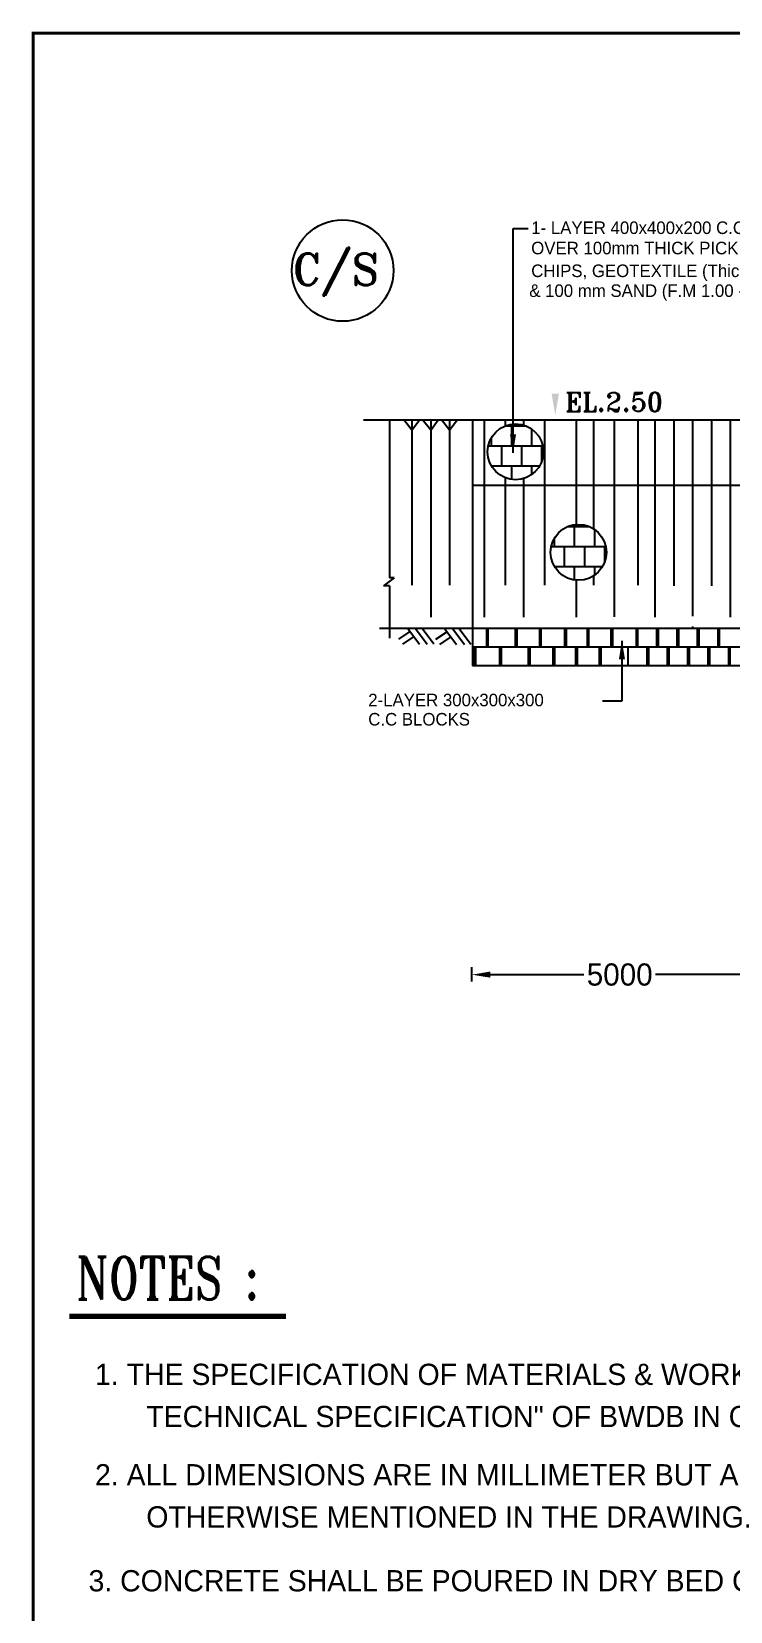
# Model space of a CAD drawing. Extents: x -377620 to 406987, y -326460 to -226264.
# Drawn here: x -43730 to -34272, y -251730 to -230343 of the extents above; entities that cross this region are included whole.
import ezdxf

# ---------------------------------------------------------------- set-up
doc = ezdxf.new("R2010")
doc.units = 0
doc.header["$LTSCALE"] = 300
doc.header["$MEASUREMENT"] = 0
doc.layers.get('0').update_dxf_attribs({"linetype": 'CONTINUOUS'})
doc.layers.get('DEFPOINTS').update_dxf_attribs({"linetype": 'CONTINUOUS'})
doc.layers.add('LINE', color=7, linetype='CONTINUOUS')
doc.styles.add('BIG', font='ROMANT.SHX')
doc.dimstyles.new('3', dxfattribs={"dimtxt": 225, "dimasz": 350, "dimexe": 100, "dimexo": 25, "dimgap": 9, "dimtad": 0, "dimdec": 0, "dimzin": 0, "dimdsep": 46, "dimtxsty": 'Standard', "dimcen": 0, "dimclrd": 5, "dimclre": 6, "dimclrt": 256, "dimadec": 0, "dimazin": 0, "dimtfac": 1, "dimtdec": 0, "dimtofl": 0, "dimtmove": 2, "dimatfit": 3, "dimfxl": 1, "dimtolj": 1, "dimtzin": 0, "dimarcsym": 0})

# ---------------------------------------------------------------- blocks, each defined once
blk = doc.blocks.new('*X389')
at = {"color": 0}
for p, q in [((19840, 640), (19840, 912)), ((19924, 960), (20274, 960)), ((20000, 960), (20000, 985)), ((20160, 640), (20160, 960)), ((20480, 640), (20480, 781)), ((19664, 640), (20535, 640)), ((19680, 403), (19680, 640)), ((20000, 320), (20000, 640)), ((20320, 320), (20320, 640)), ((19720, 320), (20479, 320)), ((19840, 190), (19840, 320)), ((20160, 111), (20160, 320))]:
    blk.add_line(p, q, dxfattribs=at)
blk = doc.blocks.new('*D426')
at = {"layer": 'DEFPOINTS', "color": 0}
for p in [(-33770, -243110), (-37770, -243227), (-33770, -243227)]:
    blk.add_point(p, dxfattribs=at)
at = {"layer": 'LINE', "color": 7, "lineweight": -2}
for p, q in [((-37770, -243202), (-37770, -243010)), ((-37520, -243110), (-36254, -243110)), ((-34020, -243110), (-35286, -243110)), ((-33770, -243202), (-33770, -243010))]:
    blk.add_line(p, q, dxfattribs=at)
at = {"layer": 'LINE', "color": 7}
for points in [[(-37520, -243068), (-37520, -243151), (-37770, -243110)], [(-34020, -243068), (-34020, -243151), (-33770, -243110)]]:
    blk.add_solid(points, dxfattribs=at)
at = {"layer": 'LINE', "color": 7, "insert": (-35770, -243110), "char_height": 300, "attachment_point": 5}
blk.add_mtext('\\A1;5000', dxfattribs=at)
blk = doc.blocks.new('A$C546D0F5F')
at = {"layer": 'LINE'}
for s, p in [('1- LAYER 400x400x200 C.C BLOCKS', (0, 0)), ('OVER 100mm THICK PICK JHAMA', (0, -275)), ('CHIPS, GEOTEXTILE (Thickness >=3 mm) ', (0, -583)), ('& 100 mm SAND (F.M 1.00 - 1.50)', (-27, -852))]:
    blk.add_text(s, height=170, dxfattribs=at).set_placement(p)

msp = doc.modelspace()

# ---------------------------------------------------------------- linework, layer by layer
at = {"layer": 'LINE', "color": 7}
for p, q in [((-39237, -235599.7426), (-23844.4903, -235599.7426)), ((-38885.7146, -235599.7426), (-38885.7146, -237737.8754)), ((-38583.3156, -235739.5823), (-38693.1884, -235599.7426)), ((-38583.3156, -235739.5823), (-38480.8394, -235599.7426)), ((-38583.3156, -235599.7426), (-38583.3156, -237837.1026)), ((-38328.3156, -235739.5823), (-38438.1884, -235599.7426)), ((-38328.3156, -235739.5823), (-38225.8394, -235599.7426)), ((-38328.3156, -235599.7426), (-38328.3156, -238271.3373)), ((-38073.3156, -235739.5823), (-38183.1884, -235599.7426)), ((-38073.3156, -235739.5823), (-37970.8394, -235599.7426)), ((-38073.3156, -235599.7426), (-38073.3156, -237837.1026)), ((-37763.4952, -235599.7426), (-37763.4952, -238931.2248)), ((-37763.4952, -235599.7426), (-37763.4952, -238931.2248)), ((-37606.0441, -235599.7426), (-37606.0441, -238271.3373)), ((-37318.4306, -235599.7426), (-37318.4306, -235680.3316)), ((-37073.6936, -235599.7426), (-37073.6936, -235669.1675)), ((-36786.0801, -235599.7426), (-36786.0801, -237837.1026)), ((-36359.5748, -235599.7426), (-36359.5748, -237016.3121)), ((-36123.4584, -235599.7426), (-36123.4584, -237074.9744)), ((-35844.6025, -235599.7426), (-35844.6025, -237599.1009)), ((-35524.6393, -235599.7426), (-35524.6393, -237617.7416)), ((-35293.4952, -235599.7426), (-35293.4952, -238271.3373)), ((-35038.4952, -235599.7426), (-35038.4952, -237847.3208)), ((-34783.4952, -235599.7426), (-34783.4952, -238258.4118)), ((-34528.4952, -235599.7426), (-34528.4952, -237847.3208)), ((-34273.4952, -235599.7426), (-34273.4952, -238271.3373)), ((-25620, -236487.4974), (-37763.4952, -236487.4974)), ((-37318.4306, -236383.3236), (-37318.4306, -236755.9008)), ((-37073.6936, -236394.4878), (-37073.6936, -236743.7592)), ((-37073.6936, -236743.7592), (-37073.6936, -238271.3373)), ((-37318.4306, -236755.9008), (-37318.4306, -237837.1026)), ((-35844.6025, -237599.1009), (-35844.6025, -238264.7758)), ((-38822.295, -237737.8754), (-38967.2543, -237846.4844)), ((-38822.295, -237737.8754), (-38885.7146, -237737.8754)), ((-36359.5748, -237769.3432), (-36359.5748, -238271.3373)), ((-36123.4584, -237710.6809), (-36123.4584, -237837.1026)), ((-35524.6393, -237617.7416), (-35524.6393, -237837.1026)), ((-38885.7146, -237846.4844), (-38967.2543, -237846.4844)), ((-38885.7146, -237846.4844), (-38885.7146, -238552.4434)), ((-37763.4952, -238423.2005), (-39021.3931, -238423.2005)), ((-38637.4924, -238425.1828), (-38479.656, -238635.4175)), ((-38532.2681, -238425.1828), (-38374.4318, -238635.4175)), ((-38443.2322, -238421.1398), (-38285.3958, -238631.3745)), ((-38135.6537, -238429.2258), (-37977.8174, -238639.4605)), ((-38030.4294, -238429.2258), (-37872.5931, -238639.4605)), ((-37941.3935, -238425.1828), (-37783.5572, -238635.4175)), ((-29513.4952, -238423.2005), (-37763.4952, -238423.2005)), ((-37573.9041, -238423.2005), (-37573.9041, -238678.2005)), ((-37552.6541, -238423.2005), (-37552.6541, -238678.2005)), ((-37183.7979, -238423.2005), (-37183.7979, -238678.2005)), ((-37162.5479, -238423.2005), (-37162.5479, -238678.2005)), ((-36857.2308, -238423.2005), (-36857.2308, -238678.2005)), ((-36835.9808, -238423.2005), (-36835.9808, -238678.2005)), ((-36516.0511, -238423.2005), (-36516.0511, -238678.2005)), ((-36494.8011, -238423.2005), (-36494.8011, -238678.2005)), ((-36211.566, -238423.2005), (-36211.566, -238678.2005)), ((-36190.316, -238423.2005), (-36190.316, -238678.2005)), ((-35889.7083, -238423.2005), (-35889.7083, -238678.2005)), ((-35868.4583, -238423.2005), (-35868.4583, -238678.2005)), ((-35548.4952, -238423.2005), (-35548.4952, -238678.2005)), ((-35527.2452, -238423.2005), (-35527.2452, -238678.2005)), ((-35272.2452, -238423.2005), (-35272.2452, -238678.2005)), ((-35250.9952, -238423.2005), (-35250.9952, -238678.2005)), ((-34995.9952, -238423.2005), (-34995.9952, -238678.2005)), ((-34974.7452, -238423.2005), (-34974.7452, -238678.2005)), ((-34783.4952, -238396.6545), (-34783.4952, -238423.2005)), ((-34719.7452, -238423.2005), (-34719.7452, -238678.2005)), ((-34698.4952, -238423.2005), (-34698.4952, -238678.2005)), ((-34443.4952, -238423.2005), (-34443.4952, -238678.2005)), ((-34422.2452, -238423.2005), (-34422.2452, -238678.2005)), ((-38609.1627, -238465.6126), (-38762.952, -238566.6869)), ((-38556.5506, -238534.3431), (-38710.3398, -238635.4175)), ((-38107.324, -238469.6555), (-38261.1133, -238570.7299)), ((-38054.7119, -238538.3861), (-38208.5012, -238639.4605)), ((-33763.4952, -238678.2005), (-37763.4952, -238678.2005)), ((-37743.8179, -238678.1913), (-37743.8179, -238933.1913)), ((-37722.5679, -238678.1913), (-37722.5679, -238933.1913)), ((-37396.2116, -238678.1913), (-37396.2116, -238933.1913)), ((-37374.9616, -238678.1913), (-37374.9616, -238933.1913)), ((-37006.734, -238678.1913), (-37006.734, -238933.1913)), ((-36985.484, -238678.1913), (-36985.484, -238933.1913)), ((-36673.0905, -238678.1913), (-36673.0905, -238933.1913)), ((-36651.8405, -238678.1913), (-36651.8405, -238933.1913)), ((-36368.6054, -238678.1913), (-36368.6054, -238933.1913)), ((-36347.3554, -238678.1913), (-36347.3554, -238933.1913)), ((-36046.7477, -238678.1913), (-36046.7477, -238933.1913)), ((-36025.4977, -238678.1913), (-36025.4977, -238933.1913)), ((-35658.5359, -238678.1913), (-35658.5359, -238933.1913)), ((-35403.5359, -238678.1913), (-35403.5359, -238933.1913)), ((-35382.2859, -238678.1913), (-35382.2859, -238933.1913)), ((-35127.2859, -238678.1913), (-35127.2859, -238933.1913)), ((-35106.0359, -238678.1913), (-35106.0359, -238933.1913)), ((-34851.0359, -238678.1913), (-34851.0359, -238933.1913)), ((-34829.7859, -238678.1913), (-34829.7859, -238933.1913)), ((-34574.7859, -238678.1913), (-34574.7859, -238933.1913)), ((-34553.5359, -238678.1913), (-34553.5359, -238933.1913)), ((-34298.5359, -238678.1913), (-34298.5359, -238933.1913)), ((-34277.2859, -238678.1913), (-34277.2859, -238933.1913)), ((-33763.4952, -238931.2248), (-37763.4952, -238931.2248))]:
    msp.add_line(p, q, dxfattribs=at)
at = {"layer": 'LINE', "color": 7, "lineweight": 40, "const_width": 42.8247}
msp.add_lwpolyline([(-43708.4802, -273150.4307), (16796.7198, -273150.4307), (16796.7198, -230364.6107), (-43708.4802, -230364.6107)], close=True, dxfattribs=at)
at = {"layer": 'LINE', "color": 7, "const_width": 72}
msp.add_lwpolyline([(-43217.5098, -247737.3132), (-40284.4666, -247737.3132)], dxfattribs=at)
at = {"layer": 'LINE', "color": 7}
for centre, radius in [((-39519.8635, -233577.8533), 687.184), ((-37179.7733, -236031.8276), 377.8562), ((-36327.7733, -237392.8276), 377.8562)]:
    msp.add_circle(centre, radius, dxfattribs=at)
msp.add_solid([(-36691.8968, -235243.2604), (-36592.7301, -235243.2604), (-36642.3135, -235540.7604)], dxfattribs=at)

# ---------------------------------------------------------------- block references
msp.add_blockref('A$C546D0F5F', (-36967.3852, -233083.4675), dxfattribs=at)
at = {"layer": 'LINE', "color": 7, "xscale": -0.8499999999985448, "yscale": 0.8499999999767169, "zscale": 0.85}
for p in [(-20095.4652, -236500.4288), (-19243.4652, -237861.4288)]:
    msp.add_blockref('*X389', p, dxfattribs=at)

# ---------------------------------------------------------------- texts
at = {"layer": 'LINE', "color": 7, "style": 'BIG'}
for s, height, p in [('C/S', 425, (-40196.7887, -233774.2485)), ('EL.2.50', 255, (-36507.3062, -235484.0139))]:
    msp.add_text(s, height=height, dxfattribs=at).set_placement(p)
at = {"layer": 'LINE', "color": 7}
for s, height, p in [('2-LAYER 300x300x300', 170, (-39173.4627, -239476.9172)), ('C.C BLOCKS', 170, (-39173.4627, -239737.2748)), ('1. THE SPECIFICATION OF MATERIALS & WORKMANSHIP SHALL BE CONFORM TO THE "STANDARD', 288, (-42871.639, -248664.9523)), ('TECHNICAL SPECIFICATION" OF BWDB IN GENERAL.', 288, (-42177.2185, -249235.3025)), ('2. ALL DIMENSIONS ARE IN MILLIMETER BUT ALL ELEVATIONS ARE IN METER (PWD) UNLESS ', 288, (-42871.639, -250024.3123)), ('OTHERWISE MENTIONED IN THE DRAWING.', 288, (-42177.2185, -250594.6625)), ('3. CONCRETE SHALL BE POURED IN DRY BED CONDITIONS.', 288, (-42959.4664, -251459.0675))]:
    msp.add_text(s, height=height, dxfattribs=at).set_placement(p)
at = {"layer": 'LINE', "color": 7, "style": 'BIG', "width": 0.75}
msp.add_text('NOTES :', height=576, dxfattribs=at).set_placement((-43129.1266, -247505.7167))

# ---------------------------------------------------------------- dimensions: what is measured, and where the dimension line sits
at = {"layer": 'LINE', "color": 7}
dim = msp.add_linear_dim(base=(-33769.6907, -243109.5301), p1=(-37769.6907, -243227.3847), p2=(-33769.6907, -243227.3847), text='5000', dimstyle='3', override={"dimtxt": 300, "dimasz": 250, "dimclrd": 7, "dimclre": 7, "dimclrt": 7}, dxfattribs=at)
dim.commit()
dim.dimension.update_dxf_attribs({"geometry": '*D426', "text_midpoint": (-35769.6907, -243109.5301)})

# ---------------------------------------------------------------- leaders
for points in [[(-37213.7733, -236045.4288), (-37213.7733, -233009.8637), (-37008.4817, -233009.8637)], [(-35739.5725, -238589.2703), (-35739.5725, -239406.4551), (-36001.3152, -239406.4551)]]:
    msp.add_leader(points, dimstyle='3', override={"dimtxt": 300, "dimasz": 250, "dimclrd": 7, "dimclre": 7, "dimclrt": 7}, dxfattribs=at)

doc.saveas('drawing.dxf')
